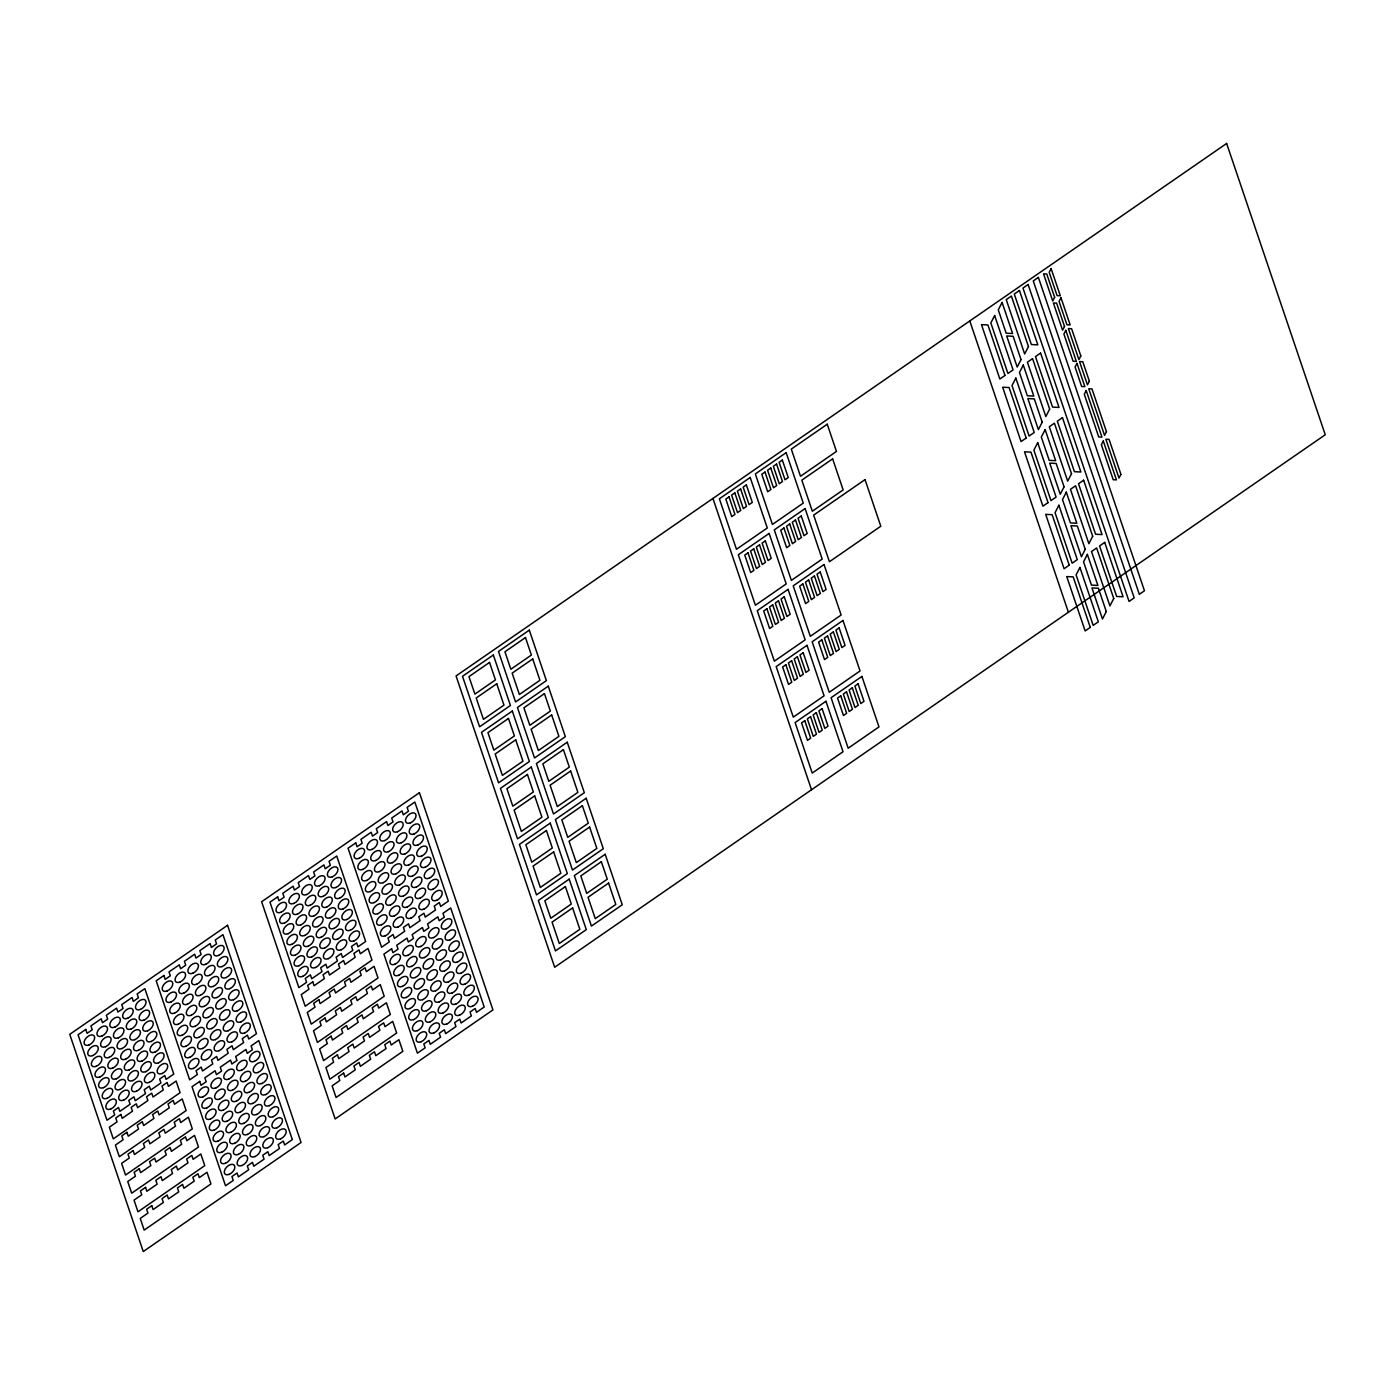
<?xml version="1.0" encoding="UTF-8"?>
<svg xmlns="http://www.w3.org/2000/svg" width="1395" height="1395" viewBox="0 0 1395 1395"><rect width="100%" height="100%" fill="white"/><g stroke="black" fill="none" stroke-linecap="round" stroke-linejoin="round"><path stroke-width="1.5" d="M969.787 320.955L1068.396 612.265M712.932 498.451L811.524 789.762M994.652 315.532L990.834 322.96L1007.922 373.459L1013.066 369.902L994.652 315.532M1002.098 302.453L998.279 309.882L1006.161 333.196L1012.613 333.527L1002.098 302.453M1051.115 268.59L1049.197 272.321L1057.096 295.618L1060.322 295.792L1051.115 268.59M1021.018 359.614L1017.199 367.042L1006.684 335.968L1013.136 336.3L1021.018 359.614M1028.464 346.535L1024.645 353.981L1006.231 299.594L1011.375 296.054L1028.464 346.535M1054.637 297.309L1052.737 301.024L1043.53 273.838L1046.756 274.013L1054.637 297.309M1015.839 378.097L1012.02 385.526L1029.109 436.025L1034.236 432.485L1015.839 378.097M1023.285 365.037L1019.466 372.465L1027.348 395.762L1033.8 396.11L1023.285 365.037M1060.985 297.728L1059.067 301.442L1066.948 324.756L1070.174 324.913L1060.985 297.728M1064.507 326.447L1062.589 330.162L1053.382 302.977L1056.608 303.133L1064.507 326.447M1065.815 330.336L1063.897 334.05L1073.104 361.235L1076.33 361.41L1065.815 330.336M1042.204 422.179L1038.386 429.625L1027.853 398.551L1034.305 398.883L1042.204 422.179M1049.65 409.119L1045.832 416.547L1027.418 362.177L1032.562 358.62L1049.65 409.119M1076.992 363.345L1075.074 367.059L1081.648 386.485L1084.874 386.642L1076.992 363.345M1080.811 355.917L1078.893 359.631L1068.378 328.557L1071.604 328.714L1080.811 355.917M1037.706 442.686L1033.869 450.132L1050.976 500.613L1056.102 497.073L1037.706 442.686M1045.151 429.625L1041.315 437.053L1049.214 460.35L1055.666 460.699L1045.151 429.625M1089.355 381.149L1087.455 384.88L1079.556 361.567L1082.782 361.741L1089.355 381.149M1086.199 390.53L1084.281 394.244L1098.737 436.966L1101.963 437.141L1086.199 390.53M1064.071 486.768L1060.235 494.214L1049.72 463.14L1056.172 463.471L1064.071 486.768M1071.517 473.707L1067.681 481.135L1049.284 426.765L1054.411 423.208L1071.517 473.707M1058.875 505.252L1055.056 512.68L1072.145 563.179L1077.271 559.622L1058.875 505.252M1066.321 492.173L1062.502 499.602L1070.383 522.916L1076.835 523.247L1066.321 492.173M1106.444 431.648L1104.544 435.362L1088.763 388.752L1091.989 388.926L1106.444 431.648M1103.288 441.029L1101.37 444.743L1113.21 479.706L1116.436 479.863L1103.288 441.029M1120.917 474.37L1118.999 478.084L1105.851 439.251L1109.077 439.425L1120.917 474.37M1085.24 549.334L1081.421 556.762L1070.907 525.688L1077.359 526.02L1085.24 549.334M1092.686 536.255L1088.867 543.701L1070.453 489.314L1075.597 485.774L1092.686 536.255M1079.922 567.451L1076.103 574.88L1093.192 625.378L1098.336 621.821L1079.922 567.451M1087.368 554.39L1083.549 561.819L1091.448 585.115L1097.9 585.447L1087.368 554.39M1106.287 611.533L1102.468 618.979L1091.954 587.905L1098.406 588.237L1106.287 611.533M1113.733 598.472L1109.914 605.901L1091.518 551.531L1096.644 547.973L1113.733 598.472M1226.641 143.458L456.06 675.947L554.669 967.258L1325.25 434.752L1226.641 143.458M1019.431 290.491L1014.287 294.031L1031.376 344.53L1037.828 344.861L1019.431 290.491M1028.115 284.493L1022.971 288.05L1129.061 601.437L1134.187 597.88L1028.115 284.493M1038.386 277.396L1033.259 280.936L1139.331 594.322L1144.458 590.783L1038.386 277.396M493.342 654.987L462.512 676.279L479.601 726.778L510.43 705.486L493.342 654.987M529.298 630.139L498.486 651.43L515.575 701.929L546.387 680.638L529.298 630.139M750.196 477.491L719.384 498.782L736.473 549.281L767.285 527.973L750.196 477.491M786.17 452.643L755.34 473.934L772.429 524.433L803.258 503.124L786.17 452.643M827.252 424.237L791.296 449.085L800.503 476.27L836.459 451.422L827.252 424.237M489.523 662.416L468.964 676.627L474.893 694.1L495.434 679.906L489.523 662.416M525.479 637.567L504.938 651.779L510.849 669.251L531.39 655.057L525.479 637.567M729.044 496.899L725.836 499.114L731.747 516.603L734.956 514.389L729.044 496.899M734.816 492.906L731.608 495.12L737.519 512.61L740.745 510.378L734.816 492.906M740.606 488.913L737.397 491.127L743.308 508.617L746.517 506.385L740.606 488.913M746.377 484.919L743.169 487.134L749.08 504.624L752.289 502.392L746.377 484.919M765.001 472.051L761.792 474.265L767.703 491.755L770.912 489.523L765.001 472.051M770.772 468.057L767.564 470.272L773.493 487.762L776.701 485.53L770.772 468.057M776.562 464.064L773.353 466.279L779.264 483.769L782.473 481.537L776.562 464.064M782.333 460.071L779.125 462.286L785.036 479.775L788.262 477.543L782.333 460.071M496.742 683.777L476.201 697.988L483.437 719.349L503.979 705.138L496.742 683.777M532.716 658.928L512.157 673.14L519.393 694.501L539.935 680.289L532.716 658.928M832.641 458.868L801.811 480.159L812.326 511.233L843.155 489.924L832.641 458.868M512.314 711.031L481.484 732.323L498.573 782.822L529.403 761.513L512.314 711.031M548.27 686.166L517.44 707.474L534.529 757.973L565.359 736.665L548.27 686.166M769.133 533.431L738.321 554.739L755.41 605.221L786.222 583.93L769.133 533.431M805.107 508.582L774.277 529.873L791.366 580.372L822.196 559.081L805.107 508.582M747.982 552.838L744.773 555.07L750.684 572.543L753.893 570.328L747.982 552.838M753.753 548.845L750.545 551.077L756.456 568.55L759.665 566.335L753.753 548.845M759.543 544.852L756.317 547.084L762.245 564.556L765.454 562.342L759.543 544.852M765.314 540.859L762.106 543.091L768.017 560.563L771.226 558.349L765.314 540.859M783.938 527.99L780.729 530.222L786.64 547.694L789.849 545.48L783.938 527.99M789.709 523.997L786.501 526.229L792.43 543.701L795.638 541.487L789.709 523.997M795.499 520.004L792.29 522.236L798.202 539.708L801.41 537.494L795.499 520.004M801.271 516.01L798.062 518.225L803.973 535.715L807.199 533.5L801.271 516.01M508.478 718.46L487.936 732.654L493.847 750.144L514.406 735.932L508.478 718.46M544.451 693.611L523.892 707.806L529.821 725.278L550.362 711.084L544.451 693.611M1005.01 375.464L999.866 379.022L981.47 324.634L987.922 324.965L1005.01 375.464M1040.6 353.057L1035.474 356.614L1052.562 407.096L1059.014 407.427L1040.6 353.057M865.022 479.618L813.651 515.121L829.432 561.732L880.803 526.229L865.022 479.618M227.542 925.303L69.75 1034.34L143.266 1251.542L301.058 1142.505L227.542 925.303M419.424 792.709L261.632 901.745L335.149 1118.947L492.941 1009.91L419.424 792.709M85.775 1029.458L78.068 1034.776L106.996 1120.237L114.704 1114.901L113.379 1111.013L118.523 1107.473L119.83 1111.362L130.119 1104.247L128.793 1100.376L133.937 1096.819L135.245 1100.707L145.516 1093.61L144.208 1089.722L149.352 1086.164L150.66 1090.053L160.931 1082.956L159.623 1079.067L164.767 1075.528L166.075 1079.399L173.782 1074.08L144.853 988.637L137.146 993.955L138.471 997.843L133.327 1001.383L132.019 997.512L121.731 1004.609L123.056 1008.48L117.912 1012.038L116.605 1008.149L106.334 1015.246L107.642 1019.135L102.498 1022.692L101.19 1018.803L90.919 1025.9L92.227 1029.789L87.1 1033.346L85.775 1029.458M163.878 975.489L156.17 980.807L189.685 1079.852L197.392 1074.534L196.085 1070.645L201.211 1067.105L202.537 1070.976L212.807 1063.879L211.499 1059.991L216.626 1056.451L217.951 1060.34L228.222 1053.225L226.897 1049.354L232.041 1045.797L233.349 1049.685L243.637 1042.588L242.311 1038.7L247.456 1035.142L248.763 1039.031L256.471 1033.712L222.956 934.667L215.248 939.986L216.556 943.874L211.412 947.432L210.104 943.543L199.834 950.64L201.142 954.529L196.015 958.069L194.69 954.197L184.419 961.294L185.727 965.166L180.6 968.723L179.275 964.834L169.004 971.931L170.329 975.82L165.185 979.377L163.878 975.489M277.657 896.846L269.967 902.181L298.879 987.625L306.586 982.307L305.278 978.418L310.405 974.861L311.73 978.749L322.001 971.652L320.693 967.764L325.82 964.224L327.145 968.095L337.416 960.998L336.09 957.127L341.234 953.57L342.542 957.458L352.83 950.361L351.505 946.473L356.649 942.915L357.957 946.804L365.664 941.485L336.736 856.024L329.046 861.36L330.353 865.231L325.209 868.789L323.902 864.9L313.631 871.997L314.939 875.886L309.795 879.443L308.487 875.554L298.216 882.651L299.524 886.54L294.397 890.08L293.072 886.209L282.801 893.306L284.109 897.194L278.983 900.734L277.657 896.846M355.76 842.894L348.052 848.212L381.585 947.257L389.275 941.939L387.967 938.05L393.111 934.493L394.419 938.382L404.69 931.285L403.382 927.396L408.526 923.856L409.834 927.727L420.104 920.63L418.796 916.742L423.923 913.202L425.248 917.09L435.519 909.976L434.211 906.105L439.338 902.548L440.663 906.436L448.353 901.1L414.838 802.055L407.131 807.391L408.439 811.28L403.312 814.819L401.987 810.931L391.716 818.045L393.041 821.917L387.897 825.474L386.589 821.585L376.301 828.682L377.626 832.571L372.482 836.128L371.175 832.24L360.904 839.337L362.212 843.225L357.068 846.765L355.76 842.894M515.714 739.821L495.173 754.015L502.392 775.376L522.951 761.182L515.714 739.821M551.67 714.972L531.129 729.167L538.365 750.527L558.907 736.333L551.67 714.972M788.07 589.37L757.258 610.679L774.347 661.16L805.159 639.869L788.07 589.37M824.026 564.522L793.214 585.83L810.303 636.312L841.133 615.021L824.026 564.522M531.268 767.058L500.456 788.367L517.545 838.848L548.375 817.557L531.268 767.058M567.242 742.21L536.412 763.518L553.501 814L584.331 792.709L567.242 742.21M527.45 774.487L506.908 788.698L512.819 806.17L533.361 791.976L527.45 774.487M563.406 749.638L542.864 763.85L548.776 781.322L569.334 767.128L563.406 749.638M766.919 608.795L763.71 611.01L769.621 628.482L772.83 626.268L766.919 608.795M772.69 604.802L769.482 607.017L775.393 624.489L778.602 622.275L772.69 604.802M778.48 600.809L775.254 603.024L781.183 620.496L784.391 618.281L778.48 600.809M784.252 596.816L781.043 599.03L786.954 616.503L790.163 614.288L784.252 596.816M802.875 583.947L799.666 586.162L805.578 603.634L808.786 601.419L802.875 583.947M808.647 579.954L805.438 582.168L811.367 599.641L814.575 597.426L808.647 579.954M814.436 575.961L811.227 578.175L817.139 595.648L820.347 593.433L814.436 575.961M820.208 571.967L816.999 574.182L822.91 591.654L826.119 589.44L820.208 571.967M1026.197 438.047L1021.053 441.587L1002.656 387.217L1009.108 387.548L1026.197 438.047M1062.467 417.646L1057.323 421.203L1074.429 471.684L1080.881 472.016L1062.467 417.646M534.686 795.865L514.127 810.059L521.364 831.42L541.923 817.226L534.686 795.865M570.642 770.999L550.101 785.211L557.32 806.572L577.879 792.377L570.642 770.999M120.877 1114.448L115.75 1117.988L117.058 1121.876L109.351 1127.195L113.291 1138.861L180.077 1092.703L176.136 1081.055L168.429 1086.374L167.121 1082.485L161.977 1086.042L163.302 1089.931L153.014 1097.028L151.706 1093.139L146.562 1096.697L147.887 1100.568L137.617 1107.682L136.291 1103.794L131.165 1107.334L132.473 1111.222L122.202 1118.319L120.877 1114.448M312.776 981.836L307.632 985.393L308.94 989.282L301.25 994.6L305.191 1006.248L371.977 960.109L368.018 948.443L360.328 953.779L359.003 949.89L353.877 953.448L355.184 957.319L344.914 964.433L343.588 960.545L338.462 964.084L339.77 967.973L329.499 975.07L328.174 971.199L323.047 974.739L324.355 978.627L314.084 985.724L312.776 981.836M807.007 645.327L776.178 666.618L793.284 717.117L824.096 695.809L807.007 645.327M842.964 620.461L812.152 641.77L829.24 692.269L860.052 670.96L842.964 620.461M550.24 823.102L519.411 844.394L536.517 894.893L567.329 873.584L550.24 823.102M586.196 798.254L555.384 819.545L572.473 870.044L603.303 848.735L586.196 798.254M785.856 664.735L782.63 666.949L788.559 684.439L791.767 682.207L785.856 664.735M791.628 660.742L788.419 662.956L794.33 680.446L797.539 678.214L791.628 660.742M797.399 656.749L794.191 658.963L800.12 676.436L803.328 674.221L797.399 656.749M803.189 652.755L799.98 654.97L805.891 672.442L809.1 670.228L803.189 652.755M821.812 639.886L818.603 642.101L824.515 659.573L827.723 657.359L821.812 639.886M827.584 635.893L824.375 638.108L830.287 655.58L833.512 653.366L827.584 635.893M833.373 631.9L830.164 634.115L836.076 651.587L839.284 649.372L833.373 631.9M839.145 627.907L835.936 630.121L841.848 647.594L845.056 645.379L839.145 627.907M546.422 830.531L525.863 844.725L531.791 862.215L552.333 848.003L546.422 830.531M582.378 805.682L561.836 819.876L567.748 837.366L588.289 823.155L582.378 805.682M199.712 1081.404L192.022 1086.722L225.537 1185.767L233.244 1180.449L231.936 1176.56L237.063 1173.003L238.388 1176.892L248.659 1169.795L247.333 1165.906L252.478 1162.366L253.785 1166.237L264.073 1159.14L262.748 1155.252L267.892 1151.712L269.2 1155.601L279.471 1148.486L278.163 1144.615L283.307 1141.058L284.615 1144.946L292.322 1139.61L258.79 1040.583L251.1 1045.901L252.408 1049.79L247.264 1053.33L245.956 1049.458L235.685 1056.556L236.993 1060.427L231.866 1063.984L230.541 1060.095L220.27 1067.192L221.578 1071.081L216.452 1074.638L215.126 1070.75L204.856 1077.847L206.164 1081.735L201.037 1085.293L199.712 1081.404M391.611 948.792L383.904 954.128L417.419 1053.173L425.126 1047.837L423.818 1043.966L428.962 1040.408L430.27 1044.297L440.541 1037.2L439.233 1033.311L444.36 1029.754L445.685 1033.643L455.956 1026.546L454.648 1022.657L459.775 1019.117L461.1 1022.988L471.37 1015.891L470.045 1012.003L475.189 1008.463L476.497 1012.334L484.204 1007.016L450.69 907.971L442.982 913.306L444.29 917.178L439.163 920.735L437.838 916.846L427.567 923.943L428.875 927.832L423.749 931.389L422.423 927.501L412.153 934.598L413.478 938.486L408.334 942.026L407.026 938.155L396.738 945.252L398.063 949.141L392.919 952.68L391.611 948.792M126.928 1132.304L121.801 1135.861L123.109 1139.75L115.401 1145.068L119.342 1156.717L186.128 1110.577L182.187 1098.929L174.48 1104.247L173.172 1100.359L168.028 1103.916L169.336 1107.787L159.065 1114.901L157.757 1111.013L152.613 1114.553L153.938 1118.441L143.65 1125.538L142.342 1121.667L137.198 1125.207L138.523 1129.096L128.253 1136.193L126.928 1132.304M318.827 999.709L313.683 1003.267L314.991 1007.138L307.284 1012.474L311.242 1024.122L378.01 977.965L374.069 966.316L366.362 971.652L365.054 967.764L359.91 971.304L361.235 975.192L350.965 982.289L349.639 978.418L344.513 981.958L345.82 985.846L335.55 992.944L334.225 989.055L329.098 992.612L330.406 996.501L320.135 1003.598L318.827 999.709M1048.046 502.636L1042.919 506.176L1024.505 451.806L1030.957 452.137L1048.046 502.636M1083.636 480.211L1078.509 483.751L1095.598 534.25L1102.05 534.581L1083.636 480.211M553.658 851.892L533.099 866.086L540.336 887.464L560.877 873.253L553.658 851.892M589.614 827.043L569.055 841.237L576.292 862.598L596.851 848.404L589.614 827.043M133.135 1150.613L127.991 1154.171L129.299 1158.059L121.592 1163.378L125.55 1175.026L192.336 1128.886L188.377 1117.221L180.67 1122.556L179.362 1118.668L174.218 1122.225L175.543 1126.096L165.273 1133.193L163.947 1129.322L158.821 1132.862L160.129 1136.751L149.858 1143.848L148.533 1139.959L143.406 1143.516L144.714 1147.405L134.443 1154.502L133.135 1150.613M325.018 1018.019L319.873 1021.558L321.199 1025.447L313.491 1030.783L317.432 1042.431L384.218 996.274L380.277 984.626L372.57 989.944L371.244 986.073L366.118 989.613L367.426 993.502L357.155 1000.599L355.847 996.71L350.703 1000.267L352.011 1004.156L341.74 1011.253L340.432 1007.364L335.288 1010.922L336.596 1014.793L326.325 1021.907L325.018 1018.019M139.273 1168.783L134.129 1172.323L135.454 1176.212L127.747 1181.53L131.688 1193.196L198.474 1147.039L194.533 1135.39L186.825 1140.709L185.518 1136.82L180.373 1140.378L181.681 1144.266L171.411 1151.363L170.103 1147.475L164.959 1151.032L166.284 1154.92L155.996 1162.018L154.688 1158.129L149.544 1161.686L150.869 1165.557L140.581 1172.654L139.273 1168.783M331.156 1036.171L326.029 1039.728L327.337 1043.617L319.629 1048.935L323.57 1060.584L390.356 1014.444L386.415 1002.778L378.708 1008.114L377.4 1004.226L372.256 1007.783L373.581 1011.654L363.293 1018.769L361.985 1014.88L356.841 1018.42L358.166 1022.308L347.896 1029.405L346.57 1025.534L341.444 1029.074L342.751 1032.963L332.481 1040.06L331.156 1036.171M825.945 701.267L795.115 722.558L812.221 773.057L843.033 751.748L825.945 701.267M861.901 676.418L831.089 697.709L848.177 748.208L878.989 726.9L861.901 676.418M569.212 879.129L538.383 900.438L555.472 950.919L586.301 929.628L569.212 879.129M605.168 854.281L574.339 875.589L591.445 926.071L622.257 904.78L605.168 854.281M804.793 720.674L801.567 722.889L807.496 740.379L810.704 738.164L804.793 720.674M810.565 716.681L807.356 718.896L813.268 736.386L816.476 734.171L810.565 716.681M816.337 712.688L813.128 714.903L819.057 732.392L822.265 730.16L816.337 712.688M822.126 708.695L818.917 710.909L824.829 728.399L828.037 726.167L822.126 708.695M840.749 695.826L837.541 698.041L843.452 715.53L846.66 713.298L840.749 695.826M846.521 691.833L843.312 694.047L849.224 711.537L852.45 709.305L846.521 691.833M852.31 687.84L849.102 690.054L855.013 707.544L858.221 705.312L852.31 687.84M858.082 683.846L854.873 686.061L860.785 703.551L863.993 701.319L858.082 683.846M565.394 886.575L544.835 900.769L550.763 918.241L571.305 904.047L565.394 886.575M601.35 861.726L580.791 875.92L586.72 893.393L607.261 879.199L601.35 861.726M145.568 1187.372L140.424 1190.929L141.749 1194.8L134.042 1200.136L137.983 1211.784L204.769 1165.627L200.828 1153.979L193.12 1159.315L191.812 1155.426L186.668 1158.966L187.976 1162.855L177.706 1169.952L176.398 1166.081L171.254 1169.62L172.579 1173.509L162.291 1180.606L160.983 1176.717L155.839 1180.275L157.164 1184.163L146.876 1191.26L145.568 1187.372M337.45 1054.777L332.324 1058.317L333.632 1062.205L325.924 1067.541L329.865 1079.189L396.651 1033.032L392.71 1021.384L385.003 1026.703L383.695 1022.831L378.551 1026.371L379.876 1030.26L369.588 1037.357L368.28 1033.468L363.136 1037.026L364.461 1040.914L354.19 1048.011L352.865 1044.123L347.739 1047.68L349.046 1051.551L338.776 1058.666L337.45 1054.777M572.613 907.936L552.071 922.13L559.308 943.491L579.849 929.297L572.613 907.936M608.586 883.087L588.027 897.281L595.264 918.642L615.805 904.448L608.586 883.087M1069.233 565.184L1064.089 568.741L1045.692 514.354L1052.144 514.685L1069.233 565.184M1104.7 542.411L1099.556 545.968L1116.645 596.45L1123.097 596.781L1104.7 542.411M151.759 1205.681L146.632 1209.238L147.94 1213.109L140.232 1218.445L144.173 1230.094L210.959 1183.937L207.018 1172.288L199.311 1177.607L198.003 1173.736L192.859 1177.275L194.184 1181.164L183.896 1188.261L182.588 1184.372L177.444 1187.93L178.769 1191.818L168.499 1198.915L167.173 1195.027L162.047 1198.584L163.355 1202.473L153.084 1209.57L151.759 1205.681M343.658 1073.086L338.514 1076.626L339.822 1080.515L332.132 1085.833L336.073 1097.499L402.859 1051.342L398.9 1039.693L391.21 1045.012L389.885 1041.123L384.758 1044.681L386.066 1048.569L375.796 1055.666L374.47 1051.778L369.344 1055.335L370.651 1059.206L360.381 1066.321L359.073 1062.432L353.929 1065.972L355.237 1069.86L344.966 1076.957L343.658 1073.086M1090.28 627.401L1085.153 630.941L1066.739 576.571L1073.191 576.902L1090.28 627.401M110.78 1109.008A6.4 3.836 -44.5 0 0 115.82 1099.923A6.4 3.836 -44.5 0 0 106.665 1103.741A6.4 3.836 -44.5 0 0 110.78 1109.008M107.153 1098.318A6.4 3.836 -44.5 0 0 112.21 1089.251A6.4 3.836 -44.5 0 0 103.038 1093.052A6.4 3.836 -44.5 0 0 107.153 1098.318M103.544 1087.647A6.4 3.836 -44.5 0 0 108.601 1078.562A6.4 3.836 -44.5 0 0 99.429 1082.38A6.4 3.836 -44.5 0 0 103.544 1087.647M99.934 1076.957A6.4 3.836 -44.5 0 0 104.974 1067.89A6.4 3.836 -44.5 0 0 95.819 1071.691A6.4 3.836 -44.5 0 0 99.934 1076.957M96.307 1066.286A6.4 3.836 -44.5 0 0 101.364 1057.201A6.4 3.836 -44.5 0 0 92.192 1061.02A6.4 3.836 -44.5 0 0 96.307 1066.286M92.698 1055.596A6.4 3.836 -44.5 0 0 97.755 1046.529A6.4 3.836 -44.5 0 0 88.582 1050.33A6.4 3.836 -44.5 0 0 92.698 1055.596M89.088 1044.925A6.4 3.836 -44.5 0 0 94.128 1035.84A6.4 3.836 -44.5 0 0 84.973 1039.641A6.4 3.836 -44.5 0 0 89.088 1044.925M123.614 1100.132A6.4 3.836 -44.5 0 0 128.671 1091.047A6.4 3.836 -44.5 0 0 119.499 1094.866A6.4 3.836 -44.5 0 0 123.614 1100.132M120.005 1089.443A6.4 3.836 -44.5 0 0 125.062 1080.375A6.4 3.836 -44.5 0 0 115.89 1084.177A6.4 3.836 -44.5 0 0 120.005 1089.443M116.378 1078.771A6.4 3.836 -44.5 0 0 121.435 1069.686A6.4 3.836 -44.5 0 0 112.263 1073.505A6.4 3.836 -44.5 0 0 116.378 1078.771M112.768 1068.082A6.4 3.836 -44.5 0 0 117.825 1059.014A6.4 3.836 -44.5 0 0 108.653 1062.816A6.4 3.836 -44.5 0 0 112.768 1068.082M109.159 1057.41A6.4 3.836 -44.5 0 0 114.216 1048.325A6.4 3.836 -44.5 0 0 105.043 1052.144A6.4 3.836 -44.5 0 0 109.159 1057.41M105.532 1046.721A6.4 3.836 -44.5 0 0 110.589 1037.653A6.4 3.836 -44.5 0 0 101.416 1041.455A6.4 3.836 -44.5 0 0 105.532 1046.721M101.922 1036.049A6.4 3.836 -44.5 0 0 106.979 1026.964A6.4 3.836 -44.5 0 0 97.807 1030.783A6.4 3.836 -44.5 0 0 101.922 1036.049M136.466 1091.256A6.4 3.836 -44.5 0 0 141.505 1082.171A6.4 3.836 -44.5 0 0 132.351 1085.99A6.4 3.836 -44.5 0 0 136.466 1091.256M132.839 1080.567A6.4 3.836 -44.5 0 0 137.896 1071.499A6.4 3.836 -44.5 0 0 128.724 1075.301A6.4 3.836 -44.5 0 0 132.839 1080.567M129.229 1069.895A6.4 3.836 -44.5 0 0 134.286 1060.81A6.4 3.836 -44.5 0 0 125.114 1064.629A6.4 3.836 -44.5 0 0 129.229 1069.895M125.62 1059.206A6.4 3.836 -44.5 0 0 130.659 1050.139A6.4 3.836 -44.5 0 0 121.505 1053.94A6.4 3.836 -44.5 0 0 125.62 1059.206M121.993 1048.534A6.4 3.836 -44.5 0 0 127.05 1039.449A6.4 3.836 -44.5 0 0 117.877 1043.268A6.4 3.836 -44.5 0 0 121.993 1048.534M118.383 1037.845A6.4 3.836 -44.5 0 0 123.44 1028.778A6.4 3.836 -44.5 0 0 114.268 1032.579A6.4 3.836 -44.5 0 0 118.383 1037.845M114.774 1027.173A6.4 3.836 -44.5 0 0 119.813 1018.088A6.4 3.836 -44.5 0 0 110.658 1021.907A6.4 3.836 -44.5 0 0 114.774 1027.173M149.3 1082.38A6.4 3.836 -44.5 0 0 154.357 1073.296A6.4 3.836 -44.5 0 0 145.185 1077.114A6.4 3.836 -44.5 0 0 149.3 1082.38M145.69 1071.691A6.4 3.836 -44.5 0 0 150.747 1062.624A6.4 3.836 -44.5 0 0 141.575 1066.425A6.4 3.836 -44.5 0 0 145.69 1071.691M142.063 1061.02A6.4 3.836 -44.5 0 0 147.12 1051.935A6.4 3.836 -44.5 0 0 137.948 1055.753A6.4 3.836 -44.5 0 0 142.063 1061.02M138.454 1050.33A6.4 3.836 -44.5 0 0 143.511 1041.263A6.4 3.836 -44.5 0 0 134.339 1045.064A6.4 3.836 -44.5 0 0 138.454 1050.33M134.844 1039.659A6.4 3.836 -44.5 0 0 139.901 1030.574A6.4 3.836 -44.5 0 0 130.729 1034.392A6.4 3.836 -44.5 0 0 134.844 1039.659M131.217 1028.969A6.4 3.836 -44.5 0 0 136.274 1019.902A6.4 3.836 -44.5 0 0 127.102 1023.703A6.4 3.836 -44.5 0 0 131.217 1028.969M127.608 1018.298A6.4 3.836 -44.5 0 0 132.665 1009.213A6.4 3.836 -44.5 0 0 123.492 1013.032A6.4 3.836 -44.5 0 0 127.608 1018.298M162.151 1073.505A6.4 3.836 -44.5 0 0 167.191 1064.42A6.4 3.836 -44.5 0 0 158.036 1068.239A6.4 3.836 -44.5 0 0 162.151 1073.505M158.524 1062.816A6.4 3.836 -44.5 0 0 163.581 1053.748A6.4 3.836 -44.5 0 0 154.409 1057.55A6.4 3.836 -44.5 0 0 158.524 1062.816M154.915 1052.144A6.4 3.836 -44.5 0 0 159.972 1043.059A6.4 3.836 -44.5 0 0 150.799 1046.878A6.4 3.836 -44.5 0 0 154.915 1052.144M151.305 1041.455A6.4 3.836 -44.5 0 0 156.345 1032.387A6.4 3.836 -44.5 0 0 147.19 1036.189A6.4 3.836 -44.5 0 0 151.305 1041.455M147.678 1030.783A6.4 3.836 -44.5 0 0 152.735 1021.698A6.4 3.836 -44.5 0 0 143.563 1025.517A6.4 3.836 -44.5 0 0 147.678 1030.783M144.069 1020.094A6.4 3.836 -44.5 0 0 149.125 1011.026A6.4 3.836 -44.5 0 0 139.953 1014.828A6.4 3.836 -44.5 0 0 144.069 1020.094M140.459 1009.422A6.4 3.836 -44.5 0 0 145.498 1000.337A6.4 3.836 -44.5 0 0 136.344 1004.156A6.4 3.836 -44.5 0 0 140.459 1009.422M229.251 1174.346A6.4 3.836 -44.5 0 0 234.308 1165.278A6.4 3.836 -44.5 0 0 225.136 1169.08A6.4 3.836 -44.5 0 0 229.251 1174.346M242.102 1165.47A6.4 3.836 -44.5 0 0 247.142 1156.403A6.4 3.836 -44.5 0 0 237.97 1160.204A6.4 3.836 -44.5 0 0 242.102 1165.47M254.936 1156.594A6.4 3.836 -44.5 0 0 259.993 1147.527A6.4 3.836 -44.5 0 0 250.821 1151.328A6.4 3.836 -44.5 0 0 254.936 1156.594M267.788 1147.719A6.4 3.836 -44.5 0 0 272.827 1138.651A6.4 3.836 -44.5 0 0 263.672 1142.453A6.4 3.836 -44.5 0 0 267.788 1147.719M280.622 1138.843A6.4 3.836 -44.5 0 0 285.679 1129.776A6.4 3.836 -44.5 0 0 276.506 1133.577A6.4 3.836 -44.5 0 0 280.622 1138.843M225.502 1163.273A6.4 3.836 -44.5 0 0 230.559 1154.206A6.4 3.836 -44.5 0 0 221.386 1158.007A6.4 3.836 -44.5 0 0 225.502 1163.273M238.353 1154.397A6.4 3.836 -44.5 0 0 243.393 1145.33A6.4 3.836 -44.5 0 0 234.238 1149.131A6.4 3.836 -44.5 0 0 238.353 1154.397M251.187 1145.522A6.4 3.836 -44.5 0 0 256.244 1136.454A6.4 3.836 -44.5 0 0 247.072 1140.256A6.4 3.836 -44.5 0 0 251.187 1145.522M264.039 1136.646A6.4 3.836 -44.5 0 0 269.078 1127.578A6.4 3.836 -44.5 0 0 259.923 1131.38A6.4 3.836 -44.5 0 0 264.039 1136.646M276.873 1127.788A6.4 3.836 -44.5 0 0 281.93 1118.703A6.4 3.836 -44.5 0 0 272.757 1122.504A6.4 3.836 -44.5 0 0 276.873 1127.788M221.753 1152.218A6.4 3.836 -44.5 0 0 226.81 1143.133A6.4 3.836 -44.5 0 0 217.637 1146.934A6.4 3.836 -44.5 0 0 221.753 1152.218M234.604 1143.342A6.4 3.836 -44.5 0 0 239.661 1134.257A6.4 3.836 -44.5 0 0 230.489 1138.076A6.4 3.836 -44.5 0 0 234.604 1143.342M247.438 1134.466A6.4 3.836 -44.5 0 0 252.495 1125.381A6.4 3.836 -44.5 0 0 243.323 1129.2A6.4 3.836 -44.5 0 0 247.438 1134.466M260.29 1125.591A6.4 3.836 -44.5 0 0 265.346 1116.506A6.4 3.836 -44.5 0 0 256.174 1120.324A6.4 3.836 -44.5 0 0 260.29 1125.591M273.124 1116.715A6.4 3.836 -44.5 0 0 278.18 1107.63A6.4 3.836 -44.5 0 0 269.008 1111.449A6.4 3.836 -44.5 0 0 273.124 1116.715M218.004 1141.145A6.4 3.836 -44.5 0 0 223.06 1132.06A6.4 3.836 -44.5 0 0 213.888 1135.879A6.4 3.836 -44.5 0 0 218.004 1141.145M230.855 1132.269A6.4 3.836 -44.5 0 0 235.912 1123.184A6.4 3.836 -44.5 0 0 226.74 1127.003A6.4 3.836 -44.5 0 0 230.855 1132.269M243.689 1123.393A6.4 3.836 -44.5 0 0 248.746 1114.309A6.4 3.836 -44.5 0 0 239.574 1118.127A6.4 3.836 -44.5 0 0 243.689 1123.393M256.541 1114.518A6.4 3.836 -44.5 0 0 261.597 1105.433A6.4 3.836 -44.5 0 0 252.425 1109.252A6.4 3.836 -44.5 0 0 256.541 1114.518M269.374 1105.642A6.4 3.836 -44.5 0 0 274.431 1096.557A6.4 3.836 -44.5 0 0 265.259 1100.376A6.4 3.836 -44.5 0 0 269.374 1105.642M214.272 1130.072A6.4 3.836 -44.5 0 0 219.311 1120.987A6.4 3.836 -44.5 0 0 210.139 1124.806A6.4 3.836 -44.5 0 0 214.272 1130.072M227.106 1121.196A6.4 3.836 -44.5 0 0 232.163 1112.129A6.4 3.836 -44.5 0 0 222.991 1115.93A6.4 3.836 -44.5 0 0 227.106 1121.196M239.957 1112.321A6.4 3.836 -44.5 0 0 244.997 1103.253A6.4 3.836 -44.5 0 0 235.842 1107.055A6.4 3.836 -44.5 0 0 239.957 1112.321M252.791 1103.445A6.4 3.836 -44.5 0 0 257.848 1094.378A6.4 3.836 -44.5 0 0 248.676 1098.179A6.4 3.836 -44.5 0 0 252.791 1103.445M265.643 1094.569A6.4 3.836 -44.5 0 0 270.682 1085.502A6.4 3.836 -44.5 0 0 261.528 1089.303A6.4 3.836 -44.5 0 0 265.643 1094.569M210.523 1118.999A6.4 3.836 -44.5 0 0 215.562 1109.932A6.4 3.836 -44.5 0 0 206.408 1113.733A6.4 3.836 -44.5 0 0 210.523 1118.999M223.357 1110.124A6.4 3.836 -44.5 0 0 228.414 1101.056A6.4 3.836 -44.5 0 0 219.242 1104.857A6.4 3.836 -44.5 0 0 223.357 1110.124M236.208 1101.248A6.4 3.836 -44.5 0 0 241.248 1092.18A6.4 3.836 -44.5 0 0 232.093 1095.982A6.4 3.836 -44.5 0 0 236.208 1101.248M249.042 1092.372A6.4 3.836 -44.5 0 0 254.099 1083.305A6.4 3.836 -44.5 0 0 244.927 1087.106A6.4 3.836 -44.5 0 0 249.042 1092.372M261.894 1083.496A6.4 3.836 -44.5 0 0 266.933 1074.429A6.4 3.836 -44.5 0 0 257.779 1078.23A6.4 3.836 -44.5 0 0 261.894 1083.496M206.774 1107.926A6.4 3.836 -44.5 0 0 211.831 1098.859A6.4 3.836 -44.5 0 0 202.659 1102.66A6.4 3.836 -44.5 0 0 206.774 1107.926M219.608 1099.051A6.4 3.836 -44.5 0 0 224.665 1089.983A6.4 3.836 -44.5 0 0 215.493 1093.785A6.4 3.836 -44.5 0 0 219.608 1099.051M232.459 1090.175A6.4 3.836 -44.5 0 0 237.516 1081.108A6.4 3.836 -44.5 0 0 228.344 1084.909A6.4 3.836 -44.5 0 0 232.459 1090.175M245.293 1081.299A6.4 3.836 -44.5 0 0 250.35 1072.232A6.4 3.836 -44.5 0 0 241.178 1076.033A6.4 3.836 -44.5 0 0 245.293 1081.299M258.145 1072.424A6.4 3.836 -44.5 0 0 263.202 1063.356A6.4 3.836 -44.5 0 0 254.03 1067.158A6.4 3.836 -44.5 0 0 258.145 1072.424M203.025 1096.854A6.4 3.836 -44.5 0 0 208.082 1087.786A6.4 3.836 -44.5 0 0 198.91 1091.587A6.4 3.836 -44.5 0 0 203.025 1096.854M215.859 1087.978A6.4 3.836 -44.5 0 0 220.916 1078.91A6.4 3.836 -44.5 0 0 211.744 1082.712A6.4 3.836 -44.5 0 0 215.859 1087.978M228.71 1079.12A6.4 3.836 -44.5 0 0 233.767 1070.035A6.4 3.836 -44.5 0 0 224.595 1073.854A6.4 3.836 -44.5 0 0 228.71 1079.12M241.544 1070.244A6.4 3.836 -44.5 0 0 246.601 1061.159A6.4 3.836 -44.5 0 0 237.429 1064.978A6.4 3.836 -44.5 0 0 241.544 1070.244M254.396 1061.368A6.4 3.836 -44.5 0 0 259.453 1052.283A6.4 3.836 -44.5 0 0 250.28 1056.102A6.4 3.836 -44.5 0 0 254.396 1061.368M193.399 1068.43A6.4 3.836 -44.5 0 0 198.456 1059.363A6.4 3.836 -44.5 0 0 189.284 1063.164A6.4 3.836 -44.5 0 0 193.399 1068.43M206.251 1059.555A6.4 3.836 -44.5 0 0 211.29 1050.487A6.4 3.836 -44.5 0 0 202.135 1054.289A6.4 3.836 -44.5 0 0 206.251 1059.555M219.085 1050.697A6.4 3.836 -44.5 0 0 224.142 1041.612A6.4 3.836 -44.5 0 0 214.969 1045.413A6.4 3.836 -44.5 0 0 219.085 1050.697M231.936 1041.821A6.4 3.836 -44.5 0 0 236.976 1032.736A6.4 3.836 -44.5 0 0 227.821 1036.555A6.4 3.836 -44.5 0 0 231.936 1041.821M244.77 1032.945A6.4 3.836 -44.5 0 0 249.827 1023.86A6.4 3.836 -44.5 0 0 240.655 1027.679A6.4 3.836 -44.5 0 0 244.77 1032.945M189.65 1057.375A6.4 3.836 -44.5 0 0 194.707 1048.29A6.4 3.836 -44.5 0 0 185.535 1052.109A6.4 3.836 -44.5 0 0 189.65 1057.375M202.502 1048.499A6.4 3.836 -44.5 0 0 207.559 1039.415A6.4 3.836 -44.5 0 0 198.386 1043.233A6.4 3.836 -44.5 0 0 202.502 1048.499M215.336 1039.624A6.4 3.836 -44.5 0 0 220.393 1030.539A6.4 3.836 -44.5 0 0 211.22 1034.358A6.4 3.836 -44.5 0 0 215.336 1039.624M228.187 1030.748A6.4 3.836 -44.5 0 0 233.244 1021.663A6.4 3.836 -44.5 0 0 224.072 1025.482A6.4 3.836 -44.5 0 0 228.187 1030.748M241.021 1021.872A6.4 3.836 -44.5 0 0 246.078 1012.787A6.4 3.836 -44.5 0 0 236.906 1016.606A6.4 3.836 -44.5 0 0 241.021 1021.872M185.901 1046.302A6.4 3.836 -44.5 0 0 190.958 1037.217A6.4 3.836 -44.5 0 0 181.786 1041.036A6.4 3.836 -44.5 0 0 185.901 1046.302M198.753 1037.427A6.4 3.836 -44.5 0 0 203.809 1028.342A6.4 3.836 -44.5 0 0 194.637 1032.16A6.4 3.836 -44.5 0 0 198.753 1037.427M211.587 1028.551A6.4 3.836 -44.5 0 0 216.643 1019.466A6.4 3.836 -44.5 0 0 207.471 1023.285A6.4 3.836 -44.5 0 0 211.587 1028.551M224.438 1019.675A6.4 3.836 -44.5 0 0 229.495 1010.59A6.4 3.836 -44.5 0 0 220.323 1014.409A6.4 3.836 -44.5 0 0 224.438 1019.675M237.29 1010.8A6.4 3.836 -44.5 0 0 242.329 1001.732A6.4 3.836 -44.5 0 0 233.157 1005.533A6.4 3.836 -44.5 0 0 237.29 1010.8M182.17 1035.229A6.4 3.836 -44.5 0 0 187.209 1026.162A6.4 3.836 -44.5 0 0 178.037 1029.963A6.4 3.836 -44.5 0 0 182.17 1035.229M195.004 1026.354A6.4 3.836 -44.5 0 0 200.06 1017.286A6.4 3.836 -44.5 0 0 190.888 1021.088A6.4 3.836 -44.5 0 0 195.004 1026.354M207.855 1017.478A6.4 3.836 -44.5 0 0 212.894 1008.411A6.4 3.836 -44.5 0 0 203.74 1012.212A6.4 3.836 -44.5 0 0 207.855 1017.478M220.689 1008.602A6.4 3.836 -44.5 0 0 225.746 999.535A6.4 3.836 -44.5 0 0 216.574 1003.336A6.4 3.836 -44.5 0 0 220.689 1008.602M233.54 999.727A6.4 3.836 -44.5 0 0 238.58 990.659A6.4 3.836 -44.5 0 0 229.425 994.461A6.4 3.836 -44.5 0 0 233.54 999.727M178.42 1024.157A6.4 3.836 -44.5 0 0 183.46 1015.089A6.4 3.836 -44.5 0 0 174.305 1018.891A6.4 3.836 -44.5 0 0 178.42 1024.157M191.255 1015.281A6.4 3.836 -44.5 0 0 196.311 1006.213A6.4 3.836 -44.5 0 0 187.139 1010.015A6.4 3.836 -44.5 0 0 191.255 1015.281M204.106 1006.405A6.4 3.836 -44.5 0 0 209.145 997.338A6.4 3.836 -44.5 0 0 199.991 1001.139A6.4 3.836 -44.5 0 0 204.106 1006.405M216.94 997.53A6.4 3.836 -44.5 0 0 221.997 988.462A6.4 3.836 -44.5 0 0 212.825 992.263A6.4 3.836 -44.5 0 0 216.94 997.53M229.791 988.654A6.4 3.836 -44.5 0 0 234.848 979.586A6.4 3.836 -44.5 0 0 225.676 983.388A6.4 3.836 -44.5 0 0 229.791 988.654M174.671 1013.084A6.4 3.836 -44.5 0 0 179.728 1004.016A6.4 3.836 -44.5 0 0 170.556 1007.818A6.4 3.836 -44.5 0 0 174.671 1013.084M187.505 1004.208A6.4 3.836 -44.5 0 0 192.562 995.141A6.4 3.836 -44.5 0 0 183.39 998.942A6.4 3.836 -44.5 0 0 187.505 1004.208M200.357 995.332A6.4 3.836 -44.5 0 0 205.414 986.265A6.4 3.836 -44.5 0 0 196.242 990.066A6.4 3.836 -44.5 0 0 200.357 995.332M213.191 986.457A6.4 3.836 -44.5 0 0 218.248 977.389A6.4 3.836 -44.5 0 0 209.076 981.191A6.4 3.836 -44.5 0 0 213.191 986.457M226.042 977.599A6.4 3.836 -44.5 0 0 231.099 968.514A6.4 3.836 -44.5 0 0 221.927 972.315A6.4 3.836 -44.5 0 0 226.042 977.599M170.922 1002.028A6.4 3.836 -44.5 0 0 175.979 992.944A6.4 3.836 -44.5 0 0 166.807 996.762A6.4 3.836 -44.5 0 0 170.922 1002.028M183.756 993.153A6.4 3.836 -44.5 0 0 188.813 984.068A6.4 3.836 -44.5 0 0 179.641 987.887A6.4 3.836 -44.5 0 0 183.756 993.153M196.608 984.277A6.4 3.836 -44.5 0 0 201.665 975.192A6.4 3.836 -44.5 0 0 192.493 979.011A6.4 3.836 -44.5 0 0 196.608 984.277M209.459 975.401A6.4 3.836 -44.5 0 0 214.499 966.316A6.4 3.836 -44.5 0 0 205.327 970.135A6.4 3.836 -44.5 0 0 209.459 975.401M222.293 966.526A6.4 3.836 -44.5 0 0 227.35 957.441A6.4 3.836 -44.5 0 0 218.178 961.26A6.4 3.836 -44.5 0 0 222.293 966.526M167.173 990.956A6.4 3.836 -44.5 0 0 172.23 981.871A6.4 3.836 -44.5 0 0 163.058 985.69A6.4 3.836 -44.5 0 0 167.173 990.956M180.025 982.08A6.4 3.836 -44.5 0 0 185.064 972.995A6.4 3.836 -44.5 0 0 175.909 976.814A6.4 3.836 -44.5 0 0 180.025 982.08M192.859 973.204A6.4 3.836 -44.5 0 0 197.916 964.119A6.4 3.836 -44.5 0 0 188.743 967.938A6.4 3.836 -44.5 0 0 192.859 973.204M205.71 964.329A6.4 3.836 -44.5 0 0 210.75 955.244A6.4 3.836 -44.5 0 0 201.595 959.062A6.4 3.836 -44.5 0 0 205.71 964.329M218.544 955.453A6.4 3.836 -44.5 0 0 223.601 946.368A6.4 3.836 -44.5 0 0 214.429 950.187A6.4 3.836 -44.5 0 0 218.544 955.453M302.663 976.395A6.4 3.836 -44.5 0 0 307.72 967.328A6.4 3.836 -44.5 0 0 298.547 971.129A6.4 3.836 -44.5 0 0 302.663 976.395M299.053 965.724A6.4 3.836 -44.5 0 0 304.093 956.639A6.4 3.836 -44.5 0 0 294.92 960.457A6.4 3.836 -44.5 0 0 299.053 965.724M295.426 955.034A6.4 3.836 -44.5 0 0 300.483 945.967A6.4 3.836 -44.5 0 0 291.311 949.768A6.4 3.836 -44.5 0 0 295.426 955.034M291.817 944.363A6.4 3.836 -44.5 0 0 296.873 935.278A6.4 3.836 -44.5 0 0 287.701 939.097A6.4 3.836 -44.5 0 0 291.817 944.363M288.207 933.674A6.4 3.836 -44.5 0 0 293.246 924.606A6.4 3.836 -44.5 0 0 284.074 928.407A6.4 3.836 -44.5 0 0 288.207 933.674M284.58 923.002A6.4 3.836 -44.5 0 0 289.637 913.917A6.4 3.836 -44.5 0 0 280.465 917.736A6.4 3.836 -44.5 0 0 284.58 923.002M280.97 912.313A6.4 3.836 -44.5 0 0 286.027 903.245A6.4 3.836 -44.5 0 0 276.855 907.046A6.4 3.836 -44.5 0 0 280.97 912.313M315.497 967.52A6.4 3.836 -44.5 0 0 320.554 958.452A6.4 3.836 -44.5 0 0 311.381 962.254A6.4 3.836 -44.5 0 0 315.497 967.52M311.887 956.848A6.4 3.836 -44.5 0 0 316.944 947.763A6.4 3.836 -44.5 0 0 307.772 951.582A6.4 3.836 -44.5 0 0 311.887 956.848M308.278 946.159A6.4 3.836 -44.5 0 0 313.317 937.091A6.4 3.836 -44.5 0 0 304.162 940.893A6.4 3.836 -44.5 0 0 308.278 946.159M304.651 935.487A6.4 3.836 -44.5 0 0 309.707 926.402A6.4 3.836 -44.5 0 0 300.535 930.221A6.4 3.836 -44.5 0 0 304.651 935.487M301.041 924.798A6.4 3.836 -44.5 0 0 306.098 915.73A6.4 3.836 -44.5 0 0 296.926 919.532A6.4 3.836 -44.5 0 0 301.041 924.798M297.431 914.126A6.4 3.836 -44.5 0 0 302.471 905.041A6.4 3.836 -44.5 0 0 293.316 908.86A6.4 3.836 -44.5 0 0 297.431 914.126M293.804 903.437A6.4 3.836 -44.5 0 0 298.861 894.369A6.4 3.836 -44.5 0 0 289.689 898.171A6.4 3.836 -44.5 0 0 293.804 903.437M328.348 958.644A6.4 3.836 -44.5 0 0 333.405 949.576A6.4 3.836 -44.5 0 0 324.233 953.378A6.4 3.836 -44.5 0 0 328.348 958.644M324.739 947.972A6.4 3.836 -44.5 0 0 329.778 938.905A6.4 3.836 -44.5 0 0 320.623 942.706A6.4 3.836 -44.5 0 0 324.739 947.972M321.112 937.283A6.4 3.836 -44.5 0 0 326.168 928.216A6.4 3.836 -44.5 0 0 316.996 932.017A6.4 3.836 -44.5 0 0 321.112 937.283M317.502 926.611A6.4 3.836 -44.5 0 0 322.559 917.526A6.4 3.836 -44.5 0 0 313.387 921.345A6.4 3.836 -44.5 0 0 317.502 926.611M313.892 915.922A6.4 3.836 -44.5 0 0 318.932 906.855A6.4 3.836 -44.5 0 0 309.777 910.656A6.4 3.836 -44.5 0 0 313.892 915.922M310.265 905.25A6.4 3.836 -44.5 0 0 315.322 896.165A6.4 3.836 -44.5 0 0 306.15 899.984A6.4 3.836 -44.5 0 0 310.265 905.25M306.656 894.561A6.4 3.836 -44.5 0 0 311.713 885.494A6.4 3.836 -44.5 0 0 302.541 889.295A6.4 3.836 -44.5 0 0 306.656 894.561M341.182 949.786A6.4 3.836 -44.5 0 0 346.239 940.701A6.4 3.836 -44.5 0 0 337.067 944.502A6.4 3.836 -44.5 0 0 341.182 949.786M337.573 939.097A6.4 3.836 -44.5 0 0 342.629 930.029A6.4 3.836 -44.5 0 0 333.457 933.83A6.4 3.836 -44.5 0 0 337.573 939.097M333.963 928.407A6.4 3.836 -44.5 0 0 339.02 919.34A6.4 3.836 -44.5 0 0 329.848 923.141A6.4 3.836 -44.5 0 0 333.963 928.407M330.336 917.736A6.4 3.836 -44.5 0 0 335.393 908.651A6.4 3.836 -44.5 0 0 326.221 912.469A6.4 3.836 -44.5 0 0 330.336 917.736M326.726 907.046A6.4 3.836 -44.5 0 0 331.783 897.979A6.4 3.836 -44.5 0 0 322.611 901.78A6.4 3.836 -44.5 0 0 326.726 907.046M323.117 896.375A6.4 3.836 -44.5 0 0 328.174 887.29A6.4 3.836 -44.5 0 0 319.002 891.109A6.4 3.836 -44.5 0 0 323.117 896.375M319.49 885.685A6.4 3.836 -44.5 0 0 324.547 876.618A6.4 3.836 -44.5 0 0 315.375 880.419A6.4 3.836 -44.5 0 0 319.49 885.685M354.034 940.91A6.4 3.836 -44.5 0 0 359.09 931.825A6.4 3.836 -44.5 0 0 349.918 935.644A6.4 3.836 -44.5 0 0 354.034 940.91M350.424 930.221A6.4 3.836 -44.5 0 0 355.463 921.153A6.4 3.836 -44.5 0 0 346.309 924.955A6.4 3.836 -44.5 0 0 350.424 930.221M346.797 919.532A6.4 3.836 -44.5 0 0 351.854 910.464A6.4 3.836 -44.5 0 0 342.682 914.266A6.4 3.836 -44.5 0 0 346.797 919.532M343.187 908.86A6.4 3.836 -44.5 0 0 348.244 899.792A6.4 3.836 -44.5 0 0 339.072 903.594A6.4 3.836 -44.5 0 0 343.187 908.86M339.578 898.171A6.4 3.836 -44.5 0 0 344.617 889.103A6.4 3.836 -44.5 0 0 335.463 892.905A6.4 3.836 -44.5 0 0 339.578 898.171M335.951 887.499A6.4 3.836 -44.5 0 0 341.008 878.414A6.4 3.836 -44.5 0 0 331.836 882.233A6.4 3.836 -44.5 0 0 335.951 887.499M332.341 876.81A6.4 3.836 -44.5 0 0 337.398 867.742A6.4 3.836 -44.5 0 0 328.226 871.544A6.4 3.836 -44.5 0 0 332.341 876.81M421.133 1041.751A6.4 3.836 -44.5 0 0 426.19 1032.666A6.4 3.836 -44.5 0 0 417.018 1036.485A6.4 3.836 -44.5 0 0 421.133 1041.751M433.984 1032.875A6.4 3.836 -44.5 0 0 439.041 1023.79A6.4 3.836 -44.5 0 0 429.869 1027.609A6.4 3.836 -44.5 0 0 433.984 1032.875M446.818 1024A6.4 3.836 -44.5 0 0 451.875 1014.915A6.4 3.836 -44.5 0 0 442.703 1018.734A6.4 3.836 -44.5 0 0 446.818 1024M459.67 1015.124A6.4 3.836 -44.5 0 0 464.727 1006.039A6.4 3.836 -44.5 0 0 455.555 1009.858A6.4 3.836 -44.5 0 0 459.67 1015.124M472.504 1006.248A6.4 3.836 -44.5 0 0 477.561 997.181A6.4 3.836 -44.5 0 0 468.389 1000.982A6.4 3.836 -44.5 0 0 472.504 1006.248M417.384 1030.678A6.4 3.836 -44.5 0 0 422.441 1021.611A6.4 3.836 -44.5 0 0 413.269 1025.412A6.4 3.836 -44.5 0 0 417.384 1030.678M430.235 1021.803A6.4 3.836 -44.5 0 0 435.292 1012.735A6.4 3.836 -44.5 0 0 426.12 1016.537A6.4 3.836 -44.5 0 0 430.235 1021.803M443.069 1012.927A6.4 3.836 -44.5 0 0 448.126 1003.859A6.4 3.836 -44.5 0 0 438.954 1007.661A6.4 3.836 -44.5 0 0 443.069 1012.927M455.921 1004.051A6.4 3.836 -44.5 0 0 460.978 994.984A6.4 3.836 -44.5 0 0 451.806 998.785A6.4 3.836 -44.5 0 0 455.921 1004.051M468.772 995.176A6.4 3.836 -44.5 0 0 473.812 986.108A6.4 3.836 -44.5 0 0 464.64 989.909A6.4 3.836 -44.5 0 0 468.772 995.176M413.652 1019.606A6.4 3.836 -44.5 0 0 418.692 1010.538A6.4 3.836 -44.5 0 0 409.537 1014.339A6.4 3.836 -44.5 0 0 413.652 1019.606M426.486 1010.73A6.4 3.836 -44.5 0 0 431.543 1001.662A6.4 3.836 -44.5 0 0 422.371 1005.464A6.4 3.836 -44.5 0 0 426.486 1010.73M439.338 1001.854A6.4 3.836 -44.5 0 0 444.377 992.787A6.4 3.836 -44.5 0 0 435.223 996.588A6.4 3.836 -44.5 0 0 439.338 1001.854M452.172 992.978A6.4 3.836 -44.5 0 0 457.229 983.911A6.4 3.836 -44.5 0 0 448.057 987.712A6.4 3.836 -44.5 0 0 452.172 992.978M465.023 984.103A6.4 3.836 -44.5 0 0 470.063 975.035A6.4 3.836 -44.5 0 0 460.908 978.837A6.4 3.836 -44.5 0 0 465.023 984.103M409.903 1008.533A6.4 3.836 -44.5 0 0 414.943 999.465A6.4 3.836 -44.5 0 0 405.788 1003.267A6.4 3.836 -44.5 0 0 409.903 1008.533M422.737 999.657A6.4 3.836 -44.5 0 0 427.794 990.59A6.4 3.836 -44.5 0 0 418.622 994.391A6.4 3.836 -44.5 0 0 422.737 999.657M435.589 990.781A6.4 3.836 -44.5 0 0 440.628 981.714A6.4 3.836 -44.5 0 0 431.474 985.515A6.4 3.836 -44.5 0 0 435.589 990.781M448.423 981.906A6.4 3.836 -44.5 0 0 453.48 972.838A6.4 3.836 -44.5 0 0 444.308 976.639A6.4 3.836 -44.5 0 0 448.423 981.906M461.274 973.047A6.4 3.836 -44.5 0 0 466.331 963.962A6.4 3.836 -44.5 0 0 457.159 967.764A6.4 3.836 -44.5 0 0 461.274 973.047M406.154 997.477A6.4 3.836 -44.5 0 0 411.211 988.392A6.4 3.836 -44.5 0 0 402.039 992.211A6.4 3.836 -44.5 0 0 406.154 997.477M418.988 988.602A6.4 3.836 -44.5 0 0 424.045 979.517A6.4 3.836 -44.5 0 0 414.873 983.335A6.4 3.836 -44.5 0 0 418.988 988.602M431.84 979.726A6.4 3.836 -44.5 0 0 436.897 970.641A6.4 3.836 -44.5 0 0 427.724 974.46A6.4 3.836 -44.5 0 0 431.84 979.726M444.674 970.85A6.4 3.836 -44.5 0 0 449.731 961.765A6.4 3.836 -44.5 0 0 440.558 965.584A6.4 3.836 -44.5 0 0 444.674 970.85M457.525 961.975A6.4 3.836 -44.5 0 0 462.582 952.89A6.4 3.836 -44.5 0 0 453.41 956.708A6.4 3.836 -44.5 0 0 457.525 961.975M402.405 986.404A6.4 3.836 -44.5 0 0 407.462 977.32A6.4 3.836 -44.5 0 0 398.29 981.138A6.4 3.836 -44.5 0 0 402.405 986.404M415.239 977.529A6.4 3.836 -44.5 0 0 420.296 968.444A6.4 3.836 -44.5 0 0 411.124 972.263A6.4 3.836 -44.5 0 0 415.239 977.529M428.091 968.653A6.4 3.836 -44.5 0 0 433.147 959.568A6.4 3.836 -44.5 0 0 423.975 963.387A6.4 3.836 -44.5 0 0 428.091 968.653M440.942 959.777A6.4 3.836 -44.5 0 0 445.981 950.692A6.4 3.836 -44.5 0 0 436.809 954.511A6.4 3.836 -44.5 0 0 440.942 959.777M453.776 950.902A6.4 3.836 -44.5 0 0 458.833 941.817A6.4 3.836 -44.5 0 0 449.661 945.636A6.4 3.836 -44.5 0 0 453.776 950.902M398.656 975.332A6.4 3.836 -44.5 0 0 403.713 966.247A6.4 3.836 -44.5 0 0 394.541 970.066A6.4 3.836 -44.5 0 0 398.656 975.332M411.508 966.456A6.4 3.836 -44.5 0 0 416.547 957.388A6.4 3.836 -44.5 0 0 407.392 961.19A6.4 3.836 -44.5 0 0 411.508 966.456M424.342 957.58A6.4 3.836 -44.5 0 0 429.398 948.513A6.4 3.836 -44.5 0 0 420.226 952.314A6.4 3.836 -44.5 0 0 424.342 957.58M437.193 948.705A6.4 3.836 -44.5 0 0 442.232 939.637A6.4 3.836 -44.5 0 0 433.078 943.438A6.4 3.836 -44.5 0 0 437.193 948.705M450.027 939.829A6.4 3.836 -44.5 0 0 455.084 930.761A6.4 3.836 -44.5 0 0 445.912 934.563A6.4 3.836 -44.5 0 0 450.027 939.829M394.907 964.259A6.4 3.836 -44.5 0 0 399.964 955.191A6.4 3.836 -44.5 0 0 390.792 958.993A6.4 3.836 -44.5 0 0 394.907 964.259M407.758 955.383A6.4 3.836 -44.5 0 0 412.798 946.316A6.4 3.836 -44.5 0 0 403.643 950.117A6.4 3.836 -44.5 0 0 407.758 955.383M420.592 946.507A6.4 3.836 -44.5 0 0 425.649 937.44A6.4 3.836 -44.5 0 0 416.477 941.241A6.4 3.836 -44.5 0 0 420.592 946.507M433.444 937.632A6.4 3.836 -44.5 0 0 438.501 928.564A6.4 3.836 -44.5 0 0 429.329 932.366A6.4 3.836 -44.5 0 0 433.444 937.632M446.278 928.756A6.4 3.836 -44.5 0 0 451.335 919.689A6.4 3.836 -44.5 0 0 442.163 923.49A6.4 3.836 -44.5 0 0 446.278 928.756M385.282 935.836A6.4 3.836 -44.5 0 0 390.338 926.768A6.4 3.836 -44.5 0 0 381.166 930.57A6.4 3.836 -44.5 0 0 385.282 935.836M398.133 926.96A6.4 3.836 -44.5 0 0 403.19 917.893A6.4 3.836 -44.5 0 0 394.018 921.694A6.4 3.836 -44.5 0 0 398.133 926.96M410.984 918.084A6.4 3.836 -44.5 0 0 416.024 909.017A6.4 3.836 -44.5 0 0 406.852 912.818A6.4 3.836 -44.5 0 0 410.984 918.084M423.818 909.209A6.4 3.836 -44.5 0 0 428.875 900.141A6.4 3.836 -44.5 0 0 419.703 903.943A6.4 3.836 -44.5 0 0 423.818 909.209M436.67 900.333A6.4 3.836 -44.5 0 0 441.709 891.265A6.4 3.836 -44.5 0 0 432.537 895.067A6.4 3.836 -44.5 0 0 436.67 900.333M381.55 924.763A6.4 3.836 -44.5 0 0 386.589 915.695A6.4 3.836 -44.5 0 0 377.435 919.497A6.4 3.836 -44.5 0 0 381.55 924.763M394.384 915.887A6.4 3.836 -44.5 0 0 399.441 906.82A6.4 3.836 -44.5 0 0 390.269 910.621A6.4 3.836 -44.5 0 0 394.384 915.887M407.235 907.012A6.4 3.836 -44.5 0 0 412.275 897.944A6.4 3.836 -44.5 0 0 403.12 901.745A6.4 3.836 -44.5 0 0 407.235 907.012M420.069 898.136A6.4 3.836 -44.5 0 0 425.126 889.068A6.4 3.836 -44.5 0 0 415.954 892.87A6.4 3.836 -44.5 0 0 420.069 898.136M432.921 889.26A6.4 3.836 -44.5 0 0 437.96 880.193A6.4 3.836 -44.5 0 0 428.806 883.994A6.4 3.836 -44.5 0 0 432.921 889.26M377.801 913.69A6.4 3.836 -44.5 0 0 382.84 904.623A6.4 3.836 -44.5 0 0 373.686 908.424A6.4 3.836 -44.5 0 0 377.801 913.69M390.635 904.814A6.4 3.836 -44.5 0 0 395.692 895.747A6.4 3.836 -44.5 0 0 386.52 899.548A6.4 3.836 -44.5 0 0 390.635 904.814M403.486 895.956A6.4 3.836 -44.5 0 0 408.543 886.871A6.4 3.836 -44.5 0 0 399.371 890.673A6.4 3.836 -44.5 0 0 403.486 895.956M416.32 887.081A6.4 3.836 -44.5 0 0 421.377 877.996A6.4 3.836 -44.5 0 0 412.205 881.814A6.4 3.836 -44.5 0 0 416.32 887.081M429.172 878.205A6.4 3.836 -44.5 0 0 434.229 869.12A6.4 3.836 -44.5 0 0 425.056 872.939A6.4 3.836 -44.5 0 0 429.172 878.205M374.052 902.635A6.4 3.836 -44.5 0 0 379.109 893.55A6.4 3.836 -44.5 0 0 369.937 897.369A6.4 3.836 -44.5 0 0 374.052 902.635M386.886 893.759A6.4 3.836 -44.5 0 0 391.943 884.674A6.4 3.836 -44.5 0 0 382.771 888.493A6.4 3.836 -44.5 0 0 386.886 893.759M399.737 884.883A6.4 3.836 -44.5 0 0 404.794 875.798A6.4 3.836 -44.5 0 0 395.622 879.617A6.4 3.836 -44.5 0 0 399.737 884.883M412.571 876.008A6.4 3.836 -44.5 0 0 417.628 866.923A6.4 3.836 -44.5 0 0 408.456 870.742A6.4 3.836 -44.5 0 0 412.571 876.008M425.423 867.132A6.4 3.836 -44.5 0 0 430.48 858.047A6.4 3.836 -44.5 0 0 421.307 861.866A6.4 3.836 -44.5 0 0 425.423 867.132M370.303 891.562A6.4 3.836 -44.5 0 0 375.36 882.477A6.4 3.836 -44.5 0 0 366.188 886.296A6.4 3.836 -44.5 0 0 370.303 891.562M383.154 882.686A6.4 3.836 -44.5 0 0 388.194 873.601A6.4 3.836 -44.5 0 0 379.022 877.42A6.4 3.836 -44.5 0 0 383.154 882.686M395.988 873.811A6.4 3.836 -44.5 0 0 401.045 864.726A6.4 3.836 -44.5 0 0 391.873 868.544A6.4 3.836 -44.5 0 0 395.988 873.811M408.84 864.935A6.4 3.836 -44.5 0 0 413.879 855.867A6.4 3.836 -44.5 0 0 404.707 859.669A6.4 3.836 -44.5 0 0 408.84 864.935M421.674 856.059A6.4 3.836 -44.5 0 0 426.73 846.992A6.4 3.836 -44.5 0 0 417.558 850.793A6.4 3.836 -44.5 0 0 421.674 856.059M366.554 880.489A6.4 3.836 -44.5 0 0 371.611 871.422A6.4 3.836 -44.5 0 0 362.438 875.223A6.4 3.836 -44.5 0 0 366.554 880.489M379.405 871.613A6.4 3.836 -44.5 0 0 384.445 862.546A6.4 3.836 -44.5 0 0 375.29 866.347A6.4 3.836 -44.5 0 0 379.405 871.613M392.239 862.738A6.4 3.836 -44.5 0 0 397.296 853.67A6.4 3.836 -44.5 0 0 388.124 857.472A6.4 3.836 -44.5 0 0 392.239 862.738M405.091 853.862A6.4 3.836 -44.5 0 0 410.13 844.795A6.4 3.836 -44.5 0 0 400.975 848.596A6.4 3.836 -44.5 0 0 405.091 853.862M417.925 844.986A6.4 3.836 -44.5 0 0 422.981 835.919A6.4 3.836 -44.5 0 0 413.809 839.72A6.4 3.836 -44.5 0 0 417.925 844.986M362.805 869.416A6.4 3.836 -44.5 0 0 367.861 860.349A6.4 3.836 -44.5 0 0 358.689 864.15A6.4 3.836 -44.5 0 0 362.805 869.416M375.656 860.541A6.4 3.836 -44.5 0 0 380.713 851.473A6.4 3.836 -44.5 0 0 371.541 855.274A6.4 3.836 -44.5 0 0 375.656 860.541M388.49 851.665A6.4 3.836 -44.5 0 0 393.547 842.597A6.4 3.836 -44.5 0 0 384.375 846.399A6.4 3.836 -44.5 0 0 388.49 851.665M401.341 842.789A6.4 3.836 -44.5 0 0 406.398 833.722A6.4 3.836 -44.5 0 0 397.226 837.523A6.4 3.836 -44.5 0 0 401.341 842.789M414.175 833.914A6.4 3.836 -44.5 0 0 419.232 824.846A6.4 3.836 -44.5 0 0 410.06 828.647A6.4 3.836 -44.5 0 0 414.175 833.914M359.056 858.343A6.4 3.836 -44.5 0 0 364.112 849.276A6.4 3.836 -44.5 0 0 354.94 853.077A6.4 3.836 -44.5 0 0 359.056 858.343M371.907 849.468A6.4 3.836 -44.5 0 0 376.964 840.4A6.4 3.836 -44.5 0 0 367.792 844.202A6.4 3.836 -44.5 0 0 371.907 849.468M384.741 840.592A6.4 3.836 -44.5 0 0 389.798 831.525A6.4 3.836 -44.5 0 0 380.626 835.326A6.4 3.836 -44.5 0 0 384.741 840.592M397.592 831.716A6.4 3.836 -44.5 0 0 402.649 822.649A6.4 3.836 -44.5 0 0 393.477 826.45A6.4 3.836 -44.5 0 0 397.592 831.716M410.426 822.858A6.4 3.836 -44.5 0 0 415.483 813.773A6.4 3.836 -44.5 0 0 406.311 817.592A6.4 3.836 -44.5 0 0 410.426 822.858"/></g></svg>
